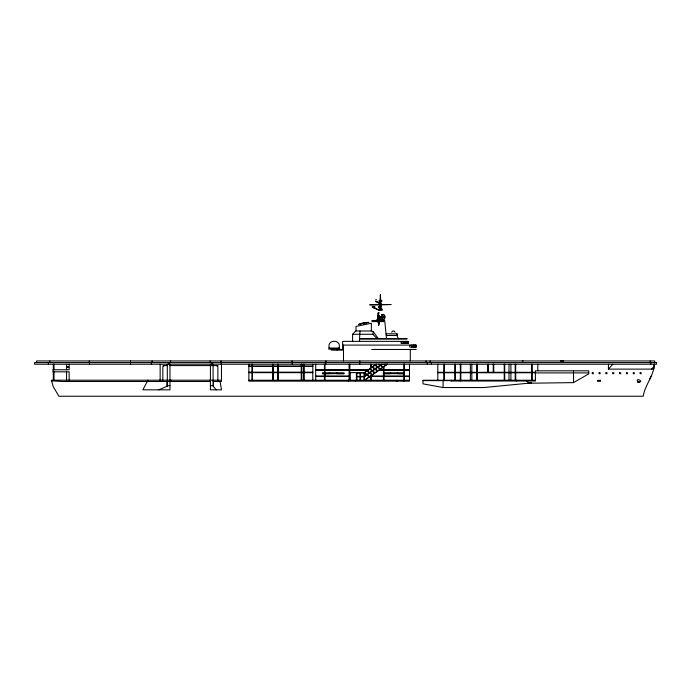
<?xml version="1.0" encoding="UTF-8"?>
<svg xmlns="http://www.w3.org/2000/svg" width="691" height="691" viewBox="0 0 691 691"><rect width="100%" height="100%" fill="white"/><g stroke="black" fill="none" stroke-linecap="round" stroke-linejoin="round"><path stroke-width="1.04" d="M49.787 362.585L49.787 360.952M162.843 380.197L162.843 366.722L164.121 365.599M251.939 380.231L251.939 364.209M252.5 380.231L252.509 364.209M272.634 364.209L272.625 380.231L272.634 372.674L252.5 372.665M273.195 380.231L273.204 364.209M277.678 380.231L277.687 364.209M278.266 380.231L278.266 364.209M301.25 380.231L301.25 364.209M301.82 380.231L301.829 364.209M303.599 380.231L303.599 364.209M304.17 380.231L304.161 364.209M312.798 380.231L312.816 364.209M315.692 380.231L315.709 364.209M324.425 380.231L324.425 373.676M324.425 372.769L324.442 364.209M325.003 380.231L325.003 373.676M325.003 372.769L325.012 364.209M343.496 360.952L343.496 345.094M349.3 376.5L325.012 376.5L349.292 376.5L349.3 380.231L349.283 364.209L349.3 369.737L325.003 369.728M349.862 380.231L349.871 364.209M370.644 380.231L370.644 376.146M370.635 368.07L370.644 364.209M371.222 380.231L371.214 375.74M371.214 367.664L371.222 364.209M378.582 325.167L378.616 322.861M397.524 372.769L397.524 373.65L404.434 373.676L383.41 373.65L383.41 372.769L404.434 372.769M383.453 380.231L383.453 367.042M384.015 380.231L384.015 373.676M384.023 372.769L384.023 366.636M403.855 373.676L403.959 381.156M403.872 372.769L403.855 364.209M409.487 376.5L404.442 376.5L409.487 376.5L409.487 380.231L248.872 380.231M537.805 364.209L537.805 370.704M380.784 303.124L380.784 299.143L380.119 299.143L380.283 305.69L380.56 303.608M379.679 320.633L379.843 318.586L378.625 318.439L379.1 316.305L380.395 320.65L376.923 320.572L378.253 316.305L376.958 320.65M379.661 307.141C378.849 309.913 380.257 306.821 379.255 308.272M377.839 320.719C376.267 316.556 383.358 319.501 377.485 318.646M381.026 317.178L383.488 317.471L383.488 316.651L381 316.988C382.762 317.627 383.41 315.338 381.769 316.037M380.085 307.27L380.395 305.975M380.3 299.143L380.413 294.755L380.56 299.143M379.428 307.27L379.748 305.975L379.428 307.607M380.119 307.27L380.439 305.975M377.64 318.698L378.677 320.71L380.387 320.538L379.411 316.193L377.891 316.193L379.022 316.392M379.575 307.737L379.86 307.115M372.337 307.158L372.354 306.726L374.876 307.158L372.337 307.158L372.389 306.726M374.807 307.158L374.824 306.726M379.143 307.607L379.489 305.975L381.017 305.949L381.095 306.959M379.091 307.607C379.575 307.426 381.164 306.07 380.465 306.597M379.247 307.27L379.463 306.26M379.143 307.27L379.471 305.949L381 305.975L380.801 306.597M371.292 330.989L371.395 323.25L356.02 326.411L356.02 330.989M379.644 320.607L379.877 318.62L378.711 318.629M380.188 305.975L379.869 307.27M379.929 306.649L379.903 307.27M359.994 330.989L359.553 338.633L407.016 338.633M654.403 364.209C653.833 375.844 645.031 384.835 643.2 396.245L58.899 396.245L53.224 386.623L51.635 380.888M377.096 338.633L372.864 334.271L373.278 331.628L371.551 330.998L355.632 330.989L352.6 334.271L352.6 341.363M379.972 305.975C379.86 307.167 378.927 307.97 379.255 306.286L381.216 306.312L381.069 306.934M380.249 307.132L379.748 307.547M379.774 318.698L378.582 320.978M608.495 364.209L608.4 369.124L653.703 369.124L653.954 366.394L651.639 369.124M379.342 306.312L379.117 306.934A3.844 3.127 90 0 0 379.117 307.97L379.463 307.944M391.685 332.216L392.747 330.946L394.414 331.188L394.984 332.216M379.454 306.009L379.117 306.959L380.352 306.985M376.465 364.209L364.632 372.613L364.502 376.189L369.253 372.812L366.938 370.981M653.721 366.394L654.342 364.209M378.746 320.978L378.78 316.348L378.608 320.676M377.122 320.607L378.348 316.331M378.694 318.499L378.063 317.065L378.625 318.672L379.273 317.074M378.746 325.461C379.964 312.928 376.673 329.935 379.644 320.745M649.687 379.273L651.458 375.593M147.243 381.501L142.89 389.828L169.969 389.828L169.969 381.501M375.636 299.73L376.483 299.73M381.017 308.981L381.095 307.97M608.4 369.124L612.848 364.209M381.38 314.828L383.16 314.44A3.153 2.565 -90 0 1 384.732 316.21L384.809 317.946A3.291 2.686 90 0 1 383.168 319.786L381.302 319.38M380.931 308.86L381.726 308.488C381.475 307.564 380.594 309.888 381.726 308.488M381.302 314.75L383.168 314.336A3.291 2.686 -90 0 1 384.809 316.176L384.732 317.92A3.153 2.565 90 0 1 383.16 319.691L381.38 319.302M366.956 374.444L364.632 372.613L356.435 372.82L364.002 372.82L376.077 364.209M378.642 320.857L378.504 325.314M380.706 316.772L382.788 315.917M381.372 364.209L380.413 364.891L379.549 364.209M382.158 364.209L380.784 365.185L383.099 367.016M386.761 364.209L385.785 364.9L385.785 364.209M360.495 380.231L360.495 376.863L364.002 376.863L364.002 380.231L364.502 380.231L387.055 364.209M364.891 380.231L387.444 364.209M451.689 380.24L450.964 381.017L535.395 381.017L535.361 370.817L588.749 370.817L588.749 373.883L573.504 382.615L528.131 383.237M158.818 389.828L167.3 386.191L167.3 381.501M358.387 324.381L363.311 322.818L368.709 322.282M358.586 324.615L360.918 323.785M360.495 372.82L360.495 376.431L364.002 376.431L364.002 372.82L364.632 372.613M377.891 316.409L378.331 316.271M375.973 301.63L375.826 301.103L376.267 301.492M366.023 322.818L360.901 323.742M363.449 323.613L363.518 322.801L363.466 323.638M362.93 323.794L364.235 323.526M360.711 324.174L360.823 323.518L360.719 324.2M380.43 320.572L376.923 320.572M366.316 322.662L368.804 322.55M383.393 316.659L382.952 316.668M383.488 316.651L382.745 316.668M322.429 373.684L343.98 373.684L343.98 372.769L322.429 372.769L322.429 373.684L329.616 373.65L329.616 372.769M383.41 373.65L390.337 373.65L390.337 372.769M376.241 301.673L379.394 303.608L381.078 303.608L381.078 303.124L379.756 303.124L379.756 303.608M376.811 301.673L375.386 301.492L376.811 301.561L379.756 303.332M379.186 306.649L380.413 306.597M373.874 307.581L373.304 307.694L379.264 310.19L373.874 307.694M379.428 308.618L379.748 308.955M379.584 309.102L381.251 309.102M378.072 315.372L379.022 315.839L378.556 315.839L378.556 312.868L379.022 312.868L378.072 312.937L378.072 315.519L379.022 315.485M379.022 313.04L378.202 313.04L378.202 315.519M378.806 316.772L380.197 316.772M378.806 317.368L380.197 317.368M380.706 317.368L382.788 318.214L382.745 317.454M371.888 320.486L384.827 320.486M378.409 320.624L378.901 320.624M378.409 320.874L378.901 320.874M379.307 320.874L379.869 320.874M380.689 320.874L382.9 320.874M371.888 321.565L384.827 321.565L386.528 338.633M386.044 333.813L397.187 333.813L397.187 336.016L398.344 338.633M352.6 334.271L372.864 334.271M386.209 335.455L396.867 335.455L396.867 333.813M407.016 338.979L359.553 338.979L359.553 341.363M408.26 341.363L342.615 341.363L342.615 349.456L331.257 349.456L331.257 350.104L343.496 350.104M401.281 341.561L403.078 341.561L403.034 343.418L401.281 343.418L401.281 341.561L401.324 343.418M342.615 345.094L416.207 345.094M411.689 347.046L416.172 347.046L416.172 345.319L411.689 345.319L411.81 347.046M328.648 348.031L339.704 348.031M328.648 349.076L339.704 349.076M371.732 349.456L416.207 349.456M522.292 360.952L523.13 360.952M560.453 360.952L563.666 360.952M162.972 365.599L167.334 365.599M169.45 365.599L218.028 365.599M248.872 365.988L251.939 365.988M252.5 365.98L272.634 365.988M273.195 365.98L277.687 365.988M278.257 365.98L301.259 365.988M301.829 365.98L303.599 365.988M304.17 365.98L312.816 365.988M248.872 366.489L251.939 366.489M252.5 366.48L272.634 366.489L272.634 372.173L252.5 372.164M273.195 366.48L277.687 366.489M278.257 366.48L301.259 366.489M301.829 366.48L303.599 366.489M304.17 366.48L312.816 366.489M315.701 369.728L324.442 369.737M349.862 369.728L368.303 369.728M379.67 369.737L383.453 369.737M384.023 369.728L403.872 369.737M404.434 369.728L409.487 369.728M315.701 370.229L324.442 370.238M325.003 370.229L349.3 370.238L349.3 375.999L325.012 375.999M349.862 370.229L367.595 370.229M378.962 370.238L383.453 370.238M384.023 370.229L403.872 370.238M404.434 370.229L409.487 370.229M248.872 372.173L251.939 372.173M273.195 372.164L277.687 372.173M278.257 372.164L301.259 372.173M301.829 372.164L303.599 372.173M304.17 372.164L312.816 372.173M437.809 372.311L535.361 372.311M349.871 372.604L356.435 372.604L356.435 380.231M248.872 372.674L251.939 372.674M273.195 372.665L277.687 372.674M278.257 372.665L301.259 372.674M301.829 372.665L303.599 372.674M304.17 372.665L312.816 372.674M437.809 372.751L535.361 372.751M535.361 372.898L588.749 372.898M315.701 375.999L324.442 375.999M371.214 375.999L383.453 375.999M384.023 375.999L403.872 375.999M404.434 375.999L409.487 375.999M383.453 376.5L371.214 376.5L383.453 376.5M221.465 380.197L51.419 380.197L51.419 380.879L63.097 381.501L210.418 381.501M535.361 380.24L422.987 380.24L422.987 383.842L443.104 387.547L483.838 387.547L531.509 382.909L528.123 382.391L526.663 381.017M422.987 380.629L451.689 380.629M213.078 381.501L221.465 381.501L221.465 364.209M167.3 385.664L169.969 385.664M210.418 385.664L213.078 385.664M216.223 389.828L213.078 386.191L213.078 364.209M343.98 373.658L336.802 373.65L336.802 372.769M382.779 318.214L381.769 318.093M381 317.143L383.488 317.471M378.97 316.271L379.411 316.409M638.164 382.33L637.646 382.011C646.232 382.486 633.69 376.172 638.329 382.382M216.594 365.599L217.872 366.722L217.872 380.197M364.002 372.82L366.567 374.721M380.637 305.465L380.413 303.608L380.275 305.672M384.654 364.209L385.535 364.9L385.535 364.209M383.92 364.209L385.405 365.375M378.806 364.209L380.024 365.168L377.718 366.8L375.394 364.969M382.71 367.292L380.395 365.461L378.089 367.094L380.413 368.925M375.006 365.245L377.329 367.076L375.023 368.709L372.708 366.878M380.024 369.201L377.701 367.37L375.394 369.003L377.718 370.842M372.319 367.154L374.634 368.985L372.337 370.626L370.013 368.787M377.329 371.11L375.006 369.279L372.708 370.92L375.023 372.751M369.625 369.063L371.948 370.903L369.642 372.535L367.327 370.704M374.634 373.028L372.319 371.197L370.013 372.829L372.337 374.66M371.948 374.937L369.625 373.105L367.327 374.738L369.642 376.578M369.253 376.845L366.938 375.014L364.502 376.75L364.502 380.231M380.257 320.529L378.97 316.409M373.278 331.628L378.288 338.633M378.806 323.017L378.746 320.883M379.497 308.272L379.808 308.946M379.739 308.549L379.653 308.35A2.418 1.969 90 0 1 379.549 307.737M377.839 320.693L378.564 322.947L377.735 320.754M366.446 323.034L365.902 322.472L366.126 323.12M220.058 381.501L221.491 389.828L210.418 389.828L210.418 364.209M380.413 294.755L380.456 303.124M573.504 382.615L573.495 370.817M654.714 362.585L654.714 360.952L36.614 360.952L36.614 362.585M650.775 362.585L650.775 364.209M650.248 360.952L650.248 362.585M532.165 364.209L532.165 372.311M532.165 372.751L532.165 380.24M531.664 364.209L531.664 372.311M531.664 372.751L531.664 380.24M516.427 380.24L516.427 381.017M515.702 364.209L515.702 372.311M515.702 372.751L515.702 380.24M515.201 364.209L515.201 372.311M515.201 372.751L515.201 380.24M510.925 364.209L510.925 372.311M510.925 372.751L510.925 380.24M509.008 364.209L509.008 372.311M509.008 372.751L509.008 380.24M504.724 364.209L504.724 372.311M504.724 372.751L504.724 380.24M504.231 364.209L504.231 372.311M504.231 372.751L504.231 380.24M493.754 364.209L493.754 372.311M493.253 364.209L493.253 372.311M488.269 364.209L488.269 372.311M487.768 364.209L487.768 372.311M477.291 364.209L477.291 372.311M477.291 372.751L477.291 380.24M476.79 364.209L476.79 372.311M476.79 372.751L476.79 380.24M471.823 364.209L471.823 372.311M471.823 372.751L471.823 380.24M470.364 364.209L470.364 372.311M470.364 372.751L470.364 380.24M460.828 364.209L460.828 372.311M460.828 372.751L460.828 380.24M460.327 364.209L460.327 372.311M460.327 372.751L460.327 380.24M460.18 380.24L460.18 381.017M455.343 364.209L455.343 372.311M455.343 372.751L455.343 380.24M454.842 364.209L454.842 372.311M454.842 372.751L454.842 380.24M444.365 364.209L444.365 372.311M444.365 372.751L444.365 380.24M443.864 364.209L443.864 372.311M443.864 372.751L443.864 380.24M443.104 380.24L443.104 387.547M437.809 364.209L437.809 380.24M431.409 362.585L431.409 364.209M430.173 360.952L430.173 362.585M427.314 362.585L427.314 364.209M426.079 360.952L426.079 362.585M415.904 345.319L415.913 347.046M415.792 345.319L415.792 347.046M415.645 345.319L415.645 347.046M415.541 345.319L415.541 347.046M415.032 345.319L415.032 347.046M414.79 345.319L414.799 347.046M414.609 345.319L414.609 347.046M413.615 345.319L413.615 347.046M413.425 345.319L413.425 347.046M413.296 345.319L413.296 347.046M413.175 345.319L413.175 347.046M410.299 349.456L410.299 360.952M409.487 364.209L409.487 381.156L248.872 381.156L248.872 364.209M407.932 341.561L407.949 343.418M407.802 341.561L407.802 343.418M407.655 341.561L407.655 343.418M407.543 341.561L407.543 343.418M406.999 341.561L406.999 343.418M406.731 341.561L406.731 343.418M406.515 341.561L406.515 343.418M405.47 341.561L405.47 343.418M404.969 341.561L404.969 343.418M403.518 341.561L403.518 343.418M397.031 380.231L397.031 381.156M380.698 303.124L380.698 303.608M379.186 316.772L379.186 317.368M378.979 316.772L378.979 317.368M378.901 320.469L378.901 321.021L378.409 320.469M378.599 316.34L378.582 325.461M360.002 372.82L360.002 376.431L356.927 376.431L356.927 372.82M360.002 380.231L360.002 376.863L356.927 376.863L356.927 380.231M359.838 360.952L359.709 364.209M355.295 380.231L355.295 381.156M349.888 372.604L349.888 380.231M348.376 380.231L348.376 381.156M339.048 348.031C341.881 339.031 326.472 339.031 329.305 348.031M337.035 349.456L337.035 350.104M325.962 360.952L325.962 362.585M325.772 362.585L325.772 364.209M292.233 362.585L292.233 364.209M292.086 360.952L292.086 362.585M221.241 362.585L221.241 364.209M221.034 360.952L221.034 362.585M213.502 381.501L213.502 386.191M211.964 362.585L211.964 364.209M210.228 360.952L210.228 362.585M210.228 380.197L210.228 381.501M209.632 380.197L209.632 381.501M170.936 380.197L170.936 381.501M170.591 360.952L170.591 362.585M170.452 360.952L170.452 362.585M170.444 380.197L170.444 381.501M170.349 380.197L170.349 381.501M169.969 364.209L169.969 380.197M168.863 362.585L168.863 364.209M168.716 362.585L168.716 364.209M167.3 364.209L167.3 380.197M167.058 381.501L167.058 386.191M160.157 364.209L160.157 380.197M159.5 380.197L159.5 381.501M152.089 360.952L152.089 362.585M151.381 362.585L151.381 364.209M147.736 380.197L147.736 381.501M130.53 364.209L130.495 360.952M89.467 362.585L89.467 364.209M89.294 360.952L89.294 362.585M69.16 364.209L69.16 366.809L67.295 366.809L67.295 367.387L69.16 367.387L69.16 369.754L52.931 369.754L52.931 371.818L69.16 371.818L69.16 380.197M66.569 364.209L66.569 369.754M66.569 371.818L66.569 380.197M54.01 364.209L54.01 369.754M54.01 371.818L54.01 380.197M53.457 373.33L53.457 374.755M53.319 364.209L53.319 369.754M53.319 371.818L53.319 380.197M48.413 362.585L48.413 364.209M404.434 364.209L404.434 380.231L404.442 364.209M597.465 380.482L597.465 381.32L600.488 381.32L600.488 380.223L597.465 380.482M592.265 372.795L592.265 373.71L593.31 373.71L593.31 372.795L592.265 372.795M599.106 372.795L599.106 373.71L600.151 373.71L600.151 372.795L599.106 372.795M605.947 372.795L605.947 373.71L606.983 373.71L606.992 372.795L605.947 372.795M612.787 372.795L612.787 373.71L613.824 373.71L613.824 372.795L612.787 372.795M619.62 372.795L619.62 373.71L620.665 373.71L620.665 372.795L619.62 372.795M626.461 372.795L626.461 373.71L627.506 373.71L627.506 372.795L626.461 372.795M633.302 372.795L633.302 373.71L634.338 373.71L634.338 372.795L633.302 372.795M640.134 372.795L640.134 373.71L641.179 373.71L641.179 372.795L640.134 372.795M639.633 382.278L638.536 382.443L639.633 382.278M381.873 300.913L379.031 301.034L381.873 300.913M390.925 304.515L369.91 304.817L390.925 304.515M382.278 309.827L378.504 310.19L382.278 309.827M405.099 341.561L403.38 341.561L403.38 343.418L405.099 343.418L405.099 341.561M408.226 341.561L405.263 341.561L405.263 343.418L408.226 343.418L408.226 341.561M411.439 345.319L409.746 345.319L409.789 347.046L411.439 347.046L411.439 345.319M656.45 362.585L34.55 362.585L34.55 364.209L656.45 364.209L656.45 362.585M324.433 376.5L315.701 376.5L324.442 376.5M370.644 376.5L370.143 376.5L370.644 376.5M403.864 376.5L384.023 376.5L403.872 376.5"/></g></svg>
